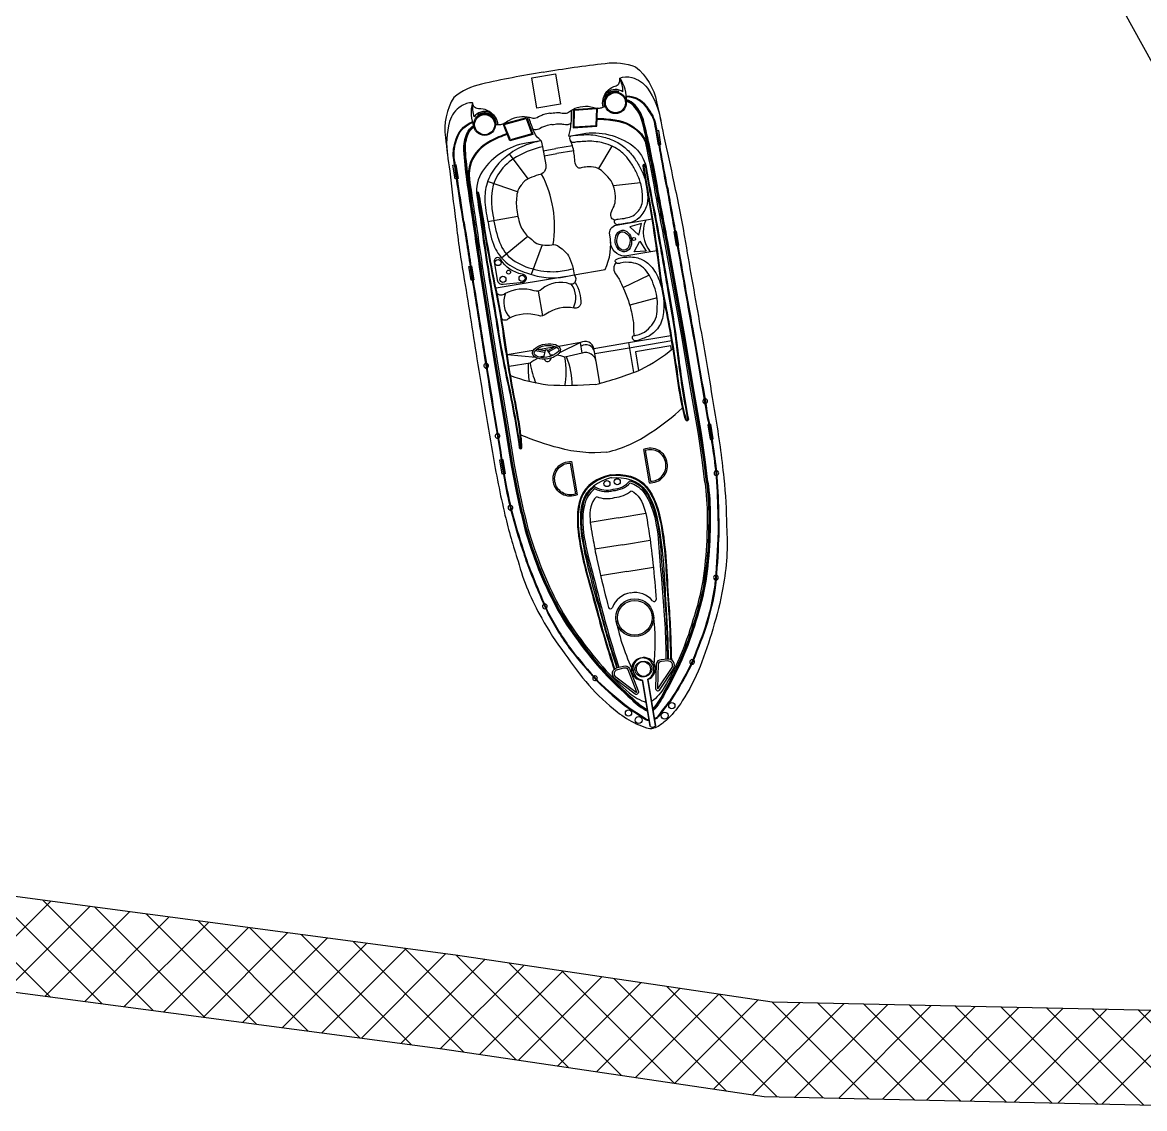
# Model space of a CAD drawing. Header units: metres. Extents: x 257914 to 260301, y 2182725 to 2185163.
# Drawn here: x 258685 to 258797.5, y 2182853 to 2182961.9 of the extents above; entities that cross this region are included whole.
import ezdxf

# ---------------------------------------------------------------- set-up
doc = ezdxf.new("R2010")
doc.units = ezdxf.units.M
doc.layers.add('PORT', color=5, linetype='Continuous')
doc.layers.add('village', color=3, linetype='Continuous')

msp = doc.modelspace()

# ---------------------------------------------------------------- linework, layer by layer
at = {"color": 32, "true_color": 0xcd6928}
for p, q in [((258744.77, 2182954.95), (258744.8, 2182955.02)), ((258730.71, 2182952.58), (258730.67, 2182952.64)), ((258740.16, 2182949.58), (258738.49, 2182949.3)), ((258744.1, 2182949.55), (258742.76, 2182947.29)), ((258735.7, 2182946.27), (258733.85, 2182948.76)), ((258737.22, 2182949.09), (258738.49, 2182949.3)), ((258737.31, 2182948.58), (258738.58, 2182948.79)), ((258740.28, 2182949.08), (258738.58, 2182948.79)), ((258734.64, 2182944.95), (258731.65, 2182946.01)), ((258746.98, 2182945.86), (258744.26, 2182945.56)), ((258734.69, 2182942.48), (258731.68, 2182941.95)), ((258735.67, 2182940.5), (258733.05, 2182938.32)), ((258737.13, 2182939.64), (258736, 2182936.68)), ((258739.56, 2182936.48), (258732.49, 2182935.29)), ((258747.85, 2182936.62), (258745.22, 2182935.35)), ((258736.72, 2182935.01), (258737.14, 2182932.52)), ((258748.64, 2182934.35), (258745.9, 2182933.6)), ((258745.76, 2182929.84), (258750.01, 2182930.55)), ((258738.28, 2182929.39), (258736.73, 2182929.13)), ((258737.68, 2182929.05), (258738.41, 2182929.46)), ((258737.76, 2182928.92), (258738.58, 2182929.39)), ((258740.96, 2182929.84), (258738.78, 2182929.47)), ((258740.96, 2182929.84), (258738.85, 2182928.83)), ((258741.14, 2182928.79), (258740.96, 2182929.84)), ((258745.85, 2182929.33), (258750.1, 2182930.04)), ((258736.23, 2182929.05), (258733.61, 2182928.61)), ((258736.49, 2182928.34), (258733.61, 2182928.61)), ((258737.38, 2182928.86), (258736.42, 2182929.03)), ((258737.4, 2182929.01), (258736.55, 2182929.16)), ((258744.72, 2182912.27), (258747.5, 2182912.74)), ((258744.72, 2182912.27), (258741.94, 2182911.81)), ((258745.17, 2182909.58), (258747.94, 2182910.05)), ((258745.17, 2182909.58), (258742.4, 2182909.12)), ((258745.62, 2182906.89), (258742.97, 2182906.45)), ((258745.62, 2182906.89), (258748.28, 2182907.34))]:
    msp.add_line(p, q, dxfattribs=at)
for points in [[(258737.21, 2182956.95, -0.01736), (258743.43, 2182957.84, -0.12634), (258746.49, 2182957.5, -0.172899), (258748.59, 2182953.98, -0.013884), (258749.28, 2182950.64, -0.008973), (258750.31, 2182945.88, -0.01509), (258751.39, 2182940.41, 0.002245), (258752.87, 2182931.96, -0.003342), (258754.46, 2182922.56, -0.016984), (258755.33, 2182916.24, -0.024546), (258755.6, 2182911.43, -0.067942), (258755.23, 2182905.27, -0.033948), (258754.22, 2182901.12, -0.022001), (258752.96, 2182897.36, -0.042872), (258751.16, 2182893.91, -0.059514), (258749.74, 2182892.16, -0.046364), (258748.88, 2182891.45, -0.104882), (258748.27, 2182891.17, -0.104882)], [(258737.21, 2182956.95, 0.01736), (258731.04, 2182955.76, 0.12634), (258728.26, 2182954.43, 0.172899), (258727.42, 2182950.42, 0.013884), (258727.86, 2182947.03, 0.008973), (258728.44, 2182942.2, 0.01509), (258729.22, 2182936.69, -0.002245), (258730.58, 2182928.21, 0.003342), (258732.14, 2182918.81, 0.016984), (258733.39, 2182912.55, 0.024546), (258734.71, 2182907.92, 0.067942), (258737.07, 2182902.22, 0.033948), (258739.39, 2182898.63, 0.022001), (258741.8, 2182895.48, 0.042872), (258744.64, 2182892.81, 0.059514), (258746.55, 2182891.63, 0.046364), (258747.59, 2182891.23, 0.104882), (258748.27, 2182891.17, 0.104882)], [(258744.89, 2182956.37, -0.164393), (258746.09, 2182956.42, -0.188684), (258747.67, 2182955.35, -0.10758), (258749, 2182952.12)], [(258749.68, 2182945.42, -0.002942), (258748.99, 2182949.18, 0.002013), (258748.54, 2182951.57, 0.130442), (258747.83, 2182953.2, 0.261246), (258745.54, 2182954.57, 0.209197)], [(258749.6, 2182945.41, -0.002941), (258748.92, 2182949.17, 0.002014), (258748.46, 2182951.55, 0.130992), (258747.76, 2182953.16, 0.261832), (258745.54, 2182954.5, 0.261832)], [(258753.59, 2182915.86), (258753.32, 2182918.11), (258752.94, 2182920.7), (258752.21, 2182924.91), (258751.23, 2182930.69), (258749.57, 2182939.95, -0.002601), (258748.61, 2182944.97, 0.00441), (258747.8, 2182949.23, 0.012997), (258747.11, 2182952.13, 0.113276), (258746.32, 2182953.55, 0.142458), (258745.54, 2182954.03, 0.142458)], [(258753.74, 2182915.88), (258753.47, 2182918.13), (258753.09, 2182920.73), (258752.36, 2182924.93), (258751.39, 2182930.72), (258749.72, 2182939.98, -0.002601), (258748.76, 2182945, 0.004411), (258747.95, 2182949.27, 0.013009), (258747.26, 2182952.17, 0.113396), (258746.43, 2182953.65, 0.146005), (258745.55, 2182954.19, 1.595219)], [(258753.67, 2182915.87), (258753.4, 2182918.12), (258753.02, 2182920.71), (258752.28, 2182924.92), (258751.31, 2182930.71), (258749.64, 2182939.96, -0.002601), (258748.69, 2182944.98, 0.004411), (258747.88, 2182949.25, 0.013003), (258747.18, 2182952.15, 0.113337), (258746.38, 2182953.6, 0.144821), (258745.55, 2182954.11, 0.138987)], [(258730.14, 2182953.89, 0.164393), (258728.98, 2182953.54, 0.188684), (258727.84, 2182952.02, 0.10758), (258727.64, 2182948.53)], [(258729.19, 2182941.98, 0.002942), (258728.61, 2182945.75, -0.002013), (258728.26, 2182948.16, -0.130442), (258728.4, 2182949.94, -0.261246), (258730.11, 2182951.98, -0.209197)], [(258729.27, 2182941.99, 0.002941), (258728.69, 2182945.76, -0.002014), (258728.34, 2182948.17, -0.130992), (258728.47, 2182949.92, -0.261832), (258730.14, 2182951.91, -0.261832)], [(258742.62, 2182952.24, -0.043334), (258744.43, 2182952.09, -0.18333), (258747, 2182950.72, -0.123985), (258747.83, 2182948.74, 0.015377), (258748.19, 2182947.26)], [(258742.63, 2182952.32, -0.043195), (258744.44, 2182952.17, -0.183415), (258747.06, 2182950.77, -0.094511), (258747.8, 2182949.26)], [(258735.01, 2182912.73), (258734.53, 2182914.95), (258734.04, 2182917.52), (258733.36, 2182921.74), (258732.39, 2182927.52), (258730.93, 2182936.82, 0.002601), (258730.2, 2182941.88, -0.004411), (258729.57, 2182946.17, -0.013009), (258729.27, 2182949.15, -0.113396), (258729.57, 2182950.82, -0.146005), (258730.22, 2182951.61, -1.595219)], [(258735.08, 2182912.75), (258734.6, 2182914.96), (258734.12, 2182917.54), (258733.43, 2182921.75), (258732.46, 2182927.54), (258731.01, 2182936.83, 0.002601), (258730.27, 2182941.89, -0.004411), (258729.64, 2182946.18, -0.013003), (258729.35, 2182949.16, -0.113337), (258729.64, 2182950.79, -0.144821), (258730.25, 2182951.54, -0.138987)], [(258735.16, 2182912.76), (258734.68, 2182914.98), (258734.19, 2182917.55), (258733.51, 2182921.76), (258732.54, 2182927.55), (258731.08, 2182936.84, 0.002601), (258730.35, 2182941.9, -0.00441), (258729.72, 2182946.19, -0.012997), (258729.42, 2182949.16, -0.113276), (258729.71, 2182950.76, -0.142458), (258730.28, 2182951.47, -0.142458)], [(258733.6, 2182950.8, 0.043195), (258731.94, 2182950.06, 0.183415), (258729.91, 2182947.89, 0.094511), (258729.72, 2182946.22)], [(258733.63, 2182950.73, 0.043334), (258731.97, 2182950, 0.18333), (258729.99, 2182947.86, 0.123985), (258729.86, 2182945.72, -0.015377), (258730, 2182944.2)], [(258739.78, 2182950.56), (258741.15, 2182950.79, -0.202722), (258746.2, 2182949.57, -0.178768), (258747.54, 2182947.43, 0.010028), (258748.43, 2182942.74, -0.005356), (258749.8, 2182934.98, -0.016605), (258750.76, 2182928.68, 0.018921), (258751.78, 2182922.15, -0.925873), (258751.53, 2182922.07, -0.041202), (258751.22, 2182923.21, -0.024461), (258750.59, 2182926.95, 0.012888), (258749.34, 2182934.14, -0.019359), (258748.71, 2182938.37, 0.002375), (258747.99, 2182943.26, -0.006386), (258747.44, 2182946.36, -0.013656), (258747.25, 2182947.61, -0.862706), (258747.48, 2182947.67, 0.648089)], [(258737, 2182950.09), (258735.5, 2182949.84, 0.202722), (258731.13, 2182947.04, 0.178768), (258730.56, 2182944.58, -0.010028), (258731.25, 2182939.85, 0.005356), (258732.49, 2182932.07, 0.016605), (258733.64, 2182925.81, -0.018921), (258734.82, 2182919.3, 0.925873), (258735.08, 2182919.3, 0.041202), (258734.99, 2182920.48, 0.024461), (258734.37, 2182924.22, -0.012888), (258733.2, 2182931.43, 0.019359), (258732.41, 2182935.63, -0.002375), (258731.5, 2182940.49, 0.006386), (258731, 2182943.6, 0.013656), (258730.77, 2182944.84, 0.862706), (258730.53, 2182944.82, -0.648089)], [(258737, 2182950.09), (258737.15, 2182949.49), (258737.47, 2182947.67, -0.448043), (258736.76, 2182946.66, 0.025561), (258735.85, 2182946.34, 0.15676), (258735.02, 2182945.63, 0.144288), (258734.63, 2182944.91, 0.079427), (258734.55, 2182943.36, 0.054179), (258734.92, 2182941.66, 0.127294), (258735.69, 2182940.48, -0.025195), (258736.43, 2182939.87, 0.112656), (258737.14, 2182939.64, 0.061652), (258738.07, 2182939.65, -0.222278), (258738.82, 2182939.46, -0.049109), (258739.38, 2182938.99, -0.09997), (258739.86, 2182938.36, -0.045992), (258740.21, 2182937.24), (258740.34, 2182936.65)], [(258753.44, 2182915.84), (258753.17, 2182918.09), (258752.79, 2182920.68), (258752.06, 2182924.88), (258751.08, 2182930.67), (258749.42, 2182939.92, -0.002601), (258748.46, 2182944.94, 0.00441), (258747.65, 2182949.2, 0.002867), (258747.51, 2182949.84, 0.002867)], [(258747.41, 2182947.65, -0.016488), (258747.46, 2182947.42, 0.010023), (258748.35, 2182942.73, -0.005356), (258749.72, 2182934.97, -0.016607), (258750.68, 2182928.67, 0.018921), (258751.7, 2182922.14, 0.01143), (258751.7, 2182922.13, -0.913283), (258751.6, 2182922.1, -0.041174), (258751.3, 2182923.23, -0.024478), (258750.67, 2182926.96, 0.012889), (258749.41, 2182934.16, -0.019362), (258748.79, 2182938.38, 0.002377), (258748.06, 2182943.27, -0.006391), (258747.52, 2182946.37, -0.013664), (258747.32, 2182947.62, 0.000701), (258747.32, 2182947.62, -0.819976), (258747.41, 2182947.65, -0.819976)], [(258735.31, 2182912.8), (258734.83, 2182915.01), (258734.34, 2182917.58), (258733.66, 2182921.79), (258732.69, 2182927.57), (258731.24, 2182936.87, 0.002601), (258730.5, 2182941.92, -0.00441), (258729.87, 2182946.21, -0.002867), (258729.79, 2182946.87, -0.002867)], [(258749.6, 2182945.41, 0.006424), (258750.54, 2182940.24, 0.002217), (258752.02, 2182931.81, -0.003368), (258753.67, 2182922.34, -0.024633), (258754.56, 2182916.37, -0.015038), (258754.73, 2182912.38, -0.025461), (258754.73, 2182910.15, -0.013839), (258754.42, 2182905.52, -0.040238), (258753.45, 2182901.3, -0.016715), (258751.99, 2182897.51, -0.029693), (258749.91, 2182893.94, 0.015234), (258748.72, 2182892.39, -0.134036), (258748.48, 2182892.18, -0.024879), (258748.38, 2182892.13, -0.024879)], [(258749.68, 2182945.42, 0.006425), (258750.62, 2182940.26, 0.002217), (258752.1, 2182931.82, -0.003368), (258753.74, 2182922.36, -0.024633), (258754.64, 2182916.38, -0.015037), (258754.81, 2182912.38, -0.025439), (258754.8, 2182910.15, -0.013843), (258754.5, 2182905.51, -0.040266), (258753.52, 2182901.27, -0.016729), (258752.06, 2182897.48, -0.029739), (258749.97, 2182893.89, 0.01525), (258748.78, 2182892.35, -0.132389), (258748.52, 2182892.11, -0.028442), (258748.39, 2182892.05, -0.028442)], [(258730.61, 2182944.82, 0.016488), (258730.63, 2182944.59, -0.010023), (258731.32, 2182939.86, 0.005356), (258732.57, 2182932.09, 0.016607), (258733.72, 2182925.82, -0.018921), (258734.89, 2182919.31, -0.01143), (258734.89, 2182919.31, 0.913283), (258735, 2182919.31, 0.041174), (258734.92, 2182920.47, 0.024478), (258734.3, 2182924.21, -0.012889), (258733.13, 2182931.42, 0.019362), (258732.34, 2182935.61, -0.002377), (258731.42, 2182940.48, 0.006391), (258730.92, 2182943.58, 0.013664), (258730.7, 2182944.82, -0.000701), (258730.7, 2182944.82, 0.819976), (258730.61, 2182944.82, 0.819976)], [(258729.19, 2182941.98, -0.006425), (258729.99, 2182936.79, -0.002217), (258731.35, 2182928.33, 0.003368), (258732.89, 2182918.85, 0.024633), (258734, 2182912.91, 0.015037), (258735.15, 2182909.07, 0.025439), (258735.88, 2182906.97, 0.013843), (258737.69, 2182902.69, 0.040266), (258740, 2182899, 0.016729), (258742.62, 2182895.89, 0.029739), (258745.76, 2182893.19, -0.01525), (258747.39, 2182892.12, 0.132389), (258747.72, 2182891.98, 0.028442), (258747.86, 2182891.96, 0.028442)], [(258729.27, 2182941.99, -0.006424), (258730.07, 2182936.8, -0.002217), (258731.43, 2182928.34, 0.003368), (258732.97, 2182918.86, 0.024633), (258734.07, 2182912.93, 0.015038), (258735.22, 2182909.1, 0.025461), (258735.96, 2182906.99, 0.013839), (258737.75, 2182902.72, 0.040238), (258740.06, 2182899.05, 0.016715), (258742.67, 2182895.94, 0.029693), (258745.8, 2182893.25, -0.015234), (258747.44, 2182892.18, 0.134036), (258747.73, 2182892.05, 0.024879), (258747.85, 2182892.04, 0.024879)], [(258740.34, 2182936.65), (258743.42, 2182937.16, 0.158322), (258743.9, 2182940.65, -0.417676), (258744.52, 2182941.63), (258748.14, 2182942.24)], [(258748.61, 2182939.06), (258745.39, 2182938.52, -0.406088), (258743.98, 2182939.94)], [(258740.34, 2182936.65, -0.291269), (258740.4, 2182935.86, -0.299867), (258739.92, 2182935.72, 0.273478), (258737.08, 2182935.19, -0.28657), (258736.32, 2182935.04, 0.198759), (258733.35, 2182934.75, -0.45148), (258732.6, 2182934.76, -1.463971)], [(258740.41, 2182935.88, -0.164009), (258740.98, 2182933.72, -0.407559), (258740.32, 2182933.31, 0.20466), (258737.49, 2182932.7, -0.28657), (258736.74, 2182932.55, 0.198759), (258733.77, 2182932.26, -0.45148), (258733.02, 2182932.27, -1.463971)], [(258742.36, 2182928.91), (258742.3, 2182929.25, 0.516839), (258740.96, 2182929.84, 0.282905)], [(258742.52, 2182927.96), (258742.36, 2182928.91, 0.545737), (258741.02, 2182929.49, 0.282905)], [(258742.47, 2182925.65, 0.033687), (258747.02, 2182927.14, 0.051879), (258750.23, 2182929.24, 1.92312)], [(258742.89, 2182925.77), (258742.52, 2182927.96, 0.462925), (258741.14, 2182928.79), (258739.39, 2182928.38)], [(258742.47, 2182925.65, -0.033687), (258737.68, 2182925.57, -0.051879), (258733.96, 2182926.5, -1.92312)], [(258743.61, 2182918.87, 0.096403), (258748.01, 2182920.82, 0.040538), (258751.2, 2182923.3, 1.92312)], [(258743.61, 2182918.87, -0.096403), (258738.81, 2182919.28, -0.040538), (258734.98, 2182920.58, -1.92312)], [(258747.28, 2182919.12), (258747.84, 2182915.79, 0.483063), (258749.66, 2182917.77, 0.50024), (258747.28, 2182919.12, 0.418424)], [(258740.06, 2182917.91), (258740.62, 2182914.58, -0.483063), (258738.25, 2182915.85, -0.50024), (258740.06, 2182917.91, -0.418424)], [(258753.44, 2182915.84, -0.031581), (258753.66, 2182912.35, -0.00492), (258753.62, 2182910.01, -0.028426), (258753.21, 2182905.97, -0.042959), (258752.23, 2182902.01, -0.035411), (258750.84, 2182898.17, -0.028829), (258749.39, 2182895.32, -0.092336), (258748.09, 2182893.85, -0.080328)], [(258753.59, 2182915.86, -0.031588), (258753.82, 2182912.35, -0.004924), (258753.77, 2182910, -0.028433), (258753.36, 2182905.95, -0.042917), (258752.38, 2182901.96, -0.035379), (258750.98, 2182898.11, -0.02413), (258749.25, 2182894.71, -0.075408), (258748.21, 2182893.14, -0.075408)], [(258753.67, 2182915.87, -0.031592), (258753.89, 2182912.35, -0.004926), (258753.85, 2182910, -0.028436), (258753.43, 2182905.93, -0.042895), (258752.45, 2182901.94, -0.035363), (258751.05, 2182898.08, -0.024111), (258749.32, 2182894.67, -0.077658), (258748.22, 2182893.04, -0.077658)], [(258753.74, 2182915.88, -0.031596), (258753.97, 2182912.35, -0.004928), (258753.92, 2182910, -0.02844), (258753.51, 2182905.92, -0.042875), (258752.52, 2182901.92, -0.035347), (258751.12, 2182898.05, -0.024093), (258749.39, 2182894.64, -0.079837), (258748.24, 2182892.94)], [(258735.01, 2182912.73, 0.031596), (258735.95, 2182909.32, 0.004928), (258736.76, 2182907.11, 0.02844), (258738.49, 2182903.4, 0.042875), (258740.73, 2182899.94, 0.035347), (258743.32, 2182896.74, 0.024093), (258746.07, 2182894.08, 0.079837), (258747.71, 2182892.86)], [(258735.08, 2182912.75, 0.031592), (258736.02, 2182909.35, 0.004926), (258736.83, 2182907.14, 0.028436), (258738.56, 2182903.43, 0.042895), (258740.79, 2182899.98, 0.035363), (258743.38, 2182896.79, 0.024111), (258746.12, 2182894.13, 0.077658), (258747.69, 2182892.95, 0.077658)], [(258735.16, 2182912.76, 0.031588), (258736.09, 2182909.37, 0.004924), (258736.9, 2182907.17, 0.028433), (258738.62, 2182903.47, 0.042917), (258740.85, 2182900.03, 0.035379), (258743.43, 2182896.84, 0.02413), (258746.17, 2182894.19, 0.075408), (258747.68, 2182893.05, 0.075408)], [(258735.31, 2182912.79, 0.031581), (258736.24, 2182909.42, 0.00492), (258737.05, 2182907.23, 0.028426), (258738.76, 2182903.54, 0.042959), (258740.98, 2182900.12, 0.035411), (258743.54, 2182896.95, 0.028829), (258745.84, 2182894.72, 0.092336), (258747.56, 2182893.76, 0.080328)], [(258749.68, 2182898.11), (258749.06, 2182898.05, 0.382221), (258748.56, 2182897.61), (258748.49, 2182895.22, 0.786544), (258748.87, 2182895.01), (258750.3, 2182897.16, 0.616464), (258749.68, 2182898.11, 3.844907)], [(258744.66, 2182897.27), (258745.26, 2182897.41, -0.382221), (258745.88, 2182897.16), (258746.73, 2182894.92, -0.786544), (258746.44, 2182894.6), (258744.38, 2182896.16, -0.616464), (258744.66, 2182897.27, -3.844907)]]:
    msp.add_lwpolyline(points, format="xyb", dxfattribs=at)
for points in [[(258738.46, 2182956.8), (258738.97, 2182953.74), (258736.59, 2182953.34), (258736.07, 2182956.4)], [(258740.24, 2182953.19), (258740.21, 2182951.39), (258742.59, 2182951.54), (258742.68, 2182953.36)], [(258740.31, 2182953.12), (258740.28, 2182951.47), (258742.52, 2182951.61), (258742.6, 2182953.27)], [(258735.57, 2182952.41), (258736.19, 2182950.72), (258733.89, 2182950.07), (258733.21, 2182951.77)], [(258735.52, 2182952.31), (258736.09, 2182950.77), (258733.94, 2182950.17), (258733.31, 2182951.71)], [(258746.8, 2182940.62), (258747.08, 2182941.8), (258745.92, 2182941.45)], [(258746.9, 2182940.03), (258747.55, 2182939), (258746.34, 2182938.95)]]:
    msp.add_lwpolyline(points, close=True, dxfattribs=at)
for points in [[(258748.56, 2182951.07), (258748.5, 2182951.06), (258748.74, 2182949.67), (258748.82, 2182949.68)], [(258748.9, 2182949.69), (258749.03, 2182949.72), (258748.8, 2182951.11), (258748.63, 2182951.08)], [(258728.53, 2182946.27), (258728.4, 2182946.25), (258728.16, 2182947.64), (258728.33, 2182947.67)], [(258728.4, 2182947.68), (258728.46, 2182947.69), (258728.69, 2182946.3), (258728.61, 2182946.28)], [(258750.41, 2182940.96), (258750.33, 2182940.94), (258750.56, 2182939.57), (258750.66, 2182939.58)], [(258750.73, 2182939.59), (258750.83, 2182939.61), (258750.6, 2182940.99), (258750.48, 2182940.97)], [(258730.1, 2182936.13), (258730, 2182936.11), (258729.77, 2182937.49), (258729.89, 2182937.51)], [(258729.96, 2182937.52), (258730.04, 2182937.53), (258730.27, 2182936.15), (258730.18, 2182936.14)], [(258742.3, 2182929.25), (258745.76, 2182929.84), (258746.27, 2182926.85)], [(258742.39, 2182928.75), (258745.85, 2182929.33)], [(258750.08, 2182929.11), (258750.01, 2182929.51), (258746.47, 2182928.91), (258746.79, 2182927.05)], [(258735.92, 2182927.77), (258733.8, 2182927.45)], [(258753.81, 2182921.61), (258753.71, 2182921.59), (258753.95, 2182920.15), (258754.06, 2182920.17)], [(258754.14, 2182920.18), (258754.27, 2182920.21), (258754.03, 2182921.65), (258753.89, 2182921.62)], [(258733.23, 2182916.67), (258733.1, 2182916.65), (258732.86, 2182918.09), (258733, 2182918.11)], [(258733.07, 2182918.13), (258733.17, 2182918.14), (258733.41, 2182916.7), (258733.3, 2182916.68)], [(258747.96, 2182891.35), (258747.18, 2182896.01)], [(258747.19, 2182895.97), (258747.96, 2182891.35)], [(258748.49, 2182891.43), (258747.71, 2182896.1)], [(258747.72, 2182896.06), (258748.49, 2182891.43)]]:
    msp.add_lwpolyline(points, dxfattribs=at)
for points in [[(258735.25, 2182935.92, 0.917705), (258735.11, 2182936.7, -0.209704), (258732.96, 2182938.18, 0.850912), (258732.31, 2182937.97), (258732.62, 2182936.15, 0.435659), (258733.21, 2182935.7)], [(258747.45, 2182919.02), (258747.97, 2182915.94, 0.460147), (258749.51, 2182917.75, 0.47706)], [(258739.93, 2182917.76), (258740.45, 2182914.67, -0.460147), (258738.4, 2182915.88, -0.47706)], [(258749.7, 2182897.92), (258749.07, 2182897.86, 0.383069), (258748.75, 2182897.59), (258748.69, 2182895.18, 0.853636), (258748.72, 2182895.14), (258750.14, 2182897.26, 0.613527)], [(258744.7, 2182897.08), (258745.32, 2182897.23, -0.383069), (258745.71, 2182897.08), (258746.56, 2182894.82, -0.853636), (258746.54, 2182894.77), (258744.51, 2182896.31, -0.613527)]]:
    msp.add_lwpolyline(points, format="xyb", close=True, dxfattribs=at)
for centre, radius in [((258744.46, 2182953.9), 1.09), ((258744.46, 2182953.9), 1.01), ((258731.35, 2182951.7), 1.09), ((258731.35, 2182951.7), 1.01), ((258746.31, 2182940.23), 0.163), ((258732.69, 2182937.87), 0.304), ((258733.75, 2182936.91), 0.197), ((258733.18, 2182936.19), 0.304), ((258735.1, 2182936.29), 0.304), ((258743.61, 2182915.71), 0.305), ((258744.64, 2182915.89), 0.305), ((258746.4, 2182902.26), 1.9), ((258746.4, 2182902.26), 1.9), ((258746.4, 2182902.26), 1.74), ((258746.4, 2182902.26), 1.74), ((258747.19, 2182897.1), 0.771), ((258747.34, 2182897.13), 0.771), ((258750.12, 2182893.44), 0.313), ((258745.77, 2182892.71), 0.313), ((258746.79, 2182892), 0.349), ((258749.39, 2182892.44), 0.349)]:
    msp.add_circle(centre, radius, dxfattribs=at)
for centre, radius, start, end in [((258742.04, 2182954.31), 3.52, 355.5384, 35.874), ((258741.7, 2182954.89), 3.52, 1.6681, 24.9006), ((258744.46, 2182953.9), 1.32, 55.3153, 200.2169), ((258744.46, 2182953.9), 1.17, 73.267, 200.2169), ((258733.51, 2182952.87), 3.52, 163.2114, 203.547), ((258733.64, 2182953.53), 3.52, 174.1848, 197.4173), ((258731.35, 2182951.7), 1.32, 358.8685, 143.7701), ((258731.35, 2182951.7), 1.17, 358.8685, 125.8184), ((258727.19, 2182941.52), 11.17, 350.4422, 27.9148), ((258750.37, 2182940.91), 3.12, 157.0113, 218.8988), ((258738.25, 2182934.35), 2.24, 332.7427, 36.9469), ((258735.5, 2182933.89), 2.24, 156.1672, 224.3147), ((258738.18, 2182925.05), 3.55, 114.9769, 129.7327), ((258738.18, 2182925.05), 3.55, 104.4452, 110.7845), ((258738.54, 2182928.47), 1.24, 157.9473, 185.5874), ((258738.54, 2182928.47), 1.24, 193.158, 193.4273), ((258737.66, 2182928.3), 0.347, 200.345, 358.6906), ((258737.55, 2182928.96), 0.166, 9.5427, 189.5427), ((258736.78, 2182928.17), 1.24, 15.1452, 41.1381), ((258738.18, 2182925.05), 3.55, 89.4918, 93.7317), ((258736.78, 2182928.17), 1.24, 5.6582, 5.9275), ((258738.18, 2182925.05), 3.55, 70.1677, 83.5187), ((258731.51, 2182927.52), 0.237, 105.6381, 272.1405), ((258731.51, 2182927.52), 0.237, 290.7647, 87.0138), ((258753.45, 2182923.97), 0.237, 113.3321, 265.9126), ((258753.45, 2182923.97), 0.237, 284.5728, 94.6719), ((258732.64, 2182920.48), 0.237, 104.4135, 274.5126), ((258732.64, 2182920.48), 0.237, 293.1728, 85.7533), ((258754.58, 2182916.76), 0.237, 109.9278, 262.2034), ((258754.58, 2182916.76), 0.237, 280.8623, 91.2689), ((258744.2, 2182917.31), 2.15, 270.8312, 322.0383), ((258744.2, 2182917.31), 2.3, 270.8312, 318.5809), ((258743.56, 2182917.2), 2.15, 237.0471, 288.2543), ((258743.56, 2182917.2), 2.3, 240.5045, 288.2543), ((258744.18, 2182917.19), 2.89, 273.8162, 310.4186), ((258733.93, 2182913.29), 0.237, 107.8166, 278.2232), ((258733.93, 2182913.29), 0.237, 296.882, 89.1577), ((258743.62, 2182917.09), 2.89, 248.6669, 285.2692), ((258754.54, 2182906.28), 0.237, 97.8893, 252.5235), ((258754.54, 2182906.28), 0.237, 271.1586, 79.2542), ((258746.29, 2182902.48), 2.28, 97.8024, 159.6035), ((258746.43, 2182902.5), 2.28, 39.4819, 101.2831), ((258737.39, 2182903.4), 0.237, 119.8312, 287.9269), ((258737.39, 2182903.4), 0.237, 306.5619, 101.1961), ((258748.35, 2182904.08), 0.202, 218.7373, 5.2051), ((258743.97, 2182903.34), 0.202, 193.8804, 340.3481), ((258728.32, 2182899.79), 20.14, 352.8701, 7.9409), ((258764.3, 2182905.84), 20.14, 191.1445, 206.2153), ((258747.19, 2182897.1), 1.13, 297.2092, 269.6587), ((258747.34, 2182897.13), 1.13, 289.4267, 261.8762), ((258752.15, 2182897.82), 0.237, 73.553, 241.1354), ((258752.15, 2182897.82), 0.237, 259.7731, 54.9152), ((258742.42, 2182896.19), 0.237, 144.1702, 299.3123), ((258742.42, 2182896.19), 0.237, 317.9501, 125.5325), ((258748.17, 2182891.75), 0.456, 243.4501, 315.6354), ((258748.17, 2182891.75), 0.456, 243.4501, 315.6354)]:
    msp.add_arc(centre, radius, start, end, dxfattribs=at)
for centre, major_axis, ratio in [((258745.26, 2182940.03), (0.13, -1.08), 0.758117), ((258737.55, 2182928.96), (-1.39, -0.23), 0.533092)]:
    msp.add_ellipse(centre, major_axis=major_axis, ratio=ratio, dxfattribs=at)
for start_param, end_param in [(0.830012, 1.576846), (4.712389, 5.232342)]:
    msp.add_ellipse((258737.65, 2182928.07), major_axis=(0.69, -4.09), ratio=0.425319, start_param=start_param, end_param=end_param, dxfattribs=at)
for points in [[(258743.34, 2182954.6), (258743.61, 2182955.02), (258744.31, 2182955.52), (258744.73, 2182955.73), (258744.89, 2182956.07), (258744.89, 2182956.37)], [(258732.18, 2182952.73), (258731.79, 2182953.03), (258730.97, 2182953.28), (258730.5, 2182953.34), (258730.23, 2182953.6), (258730.14, 2182953.89)], [(258737.9, 2182952.84), (258737.27, 2182952.7), (258736.87, 2182952.54), (258736.34, 2182952.31), (258735.86, 2182952.41), (258734.83, 2182952.45), (258733.8, 2182952.12), (258733.29, 2182951.8), (258732.95, 2182951.69), (258732.44, 2182951.68)], [(258737.9, 2182952.84), (258738.54, 2182952.91), (258738.97, 2182952.89), (258739.54, 2182952.85), (258739.97, 2182953.1), (258740.92, 2182953.48), (258742.01, 2182953.5), (258742.59, 2182953.36), (258742.95, 2182953.37), (258743.44, 2182953.53)], [(258739.78, 2182950.56), (258739.91, 2182951.1), (258740.02, 2182951.83), (258740.05, 2182953.15)], [(258737, 2182950.09), (258736.56, 2182950.54), (258736.22, 2182951.19), (258735.77, 2182952.43)], [(258744.39, 2182942.11), (258744.07, 2182942.34), (258744.04, 2182942.88), (258744.32, 2182943.52), (258744.46, 2182944.25), (258744.34, 2182945.33), (258744.03, 2182946.05), (258743.34, 2182946.82), (258742.73, 2182947.31), (258741.79, 2182947.47), (258741.15, 2182947.39), (258740.71, 2182947.37), (258740.5, 2182947.66), (258740.36, 2182948.39), (258740.08, 2182949.78), (258739.92, 2182950.47), (258740.68, 2182950.66), (258742.18, 2182950.68), (258743.31, 2182950.45), (258744.55, 2182949.98), (258745.65, 2182949.17), (258746.44, 2182948.23), (258747.01, 2182947.24), (258747.44, 2182946.17), (258747.65, 2182944.99), (258747.64, 2182943.77), (258747.4, 2182943.13), (258747.01, 2182942.55), (258746.19, 2182941.95), (258745.6, 2182941.81), (258744.87, 2182941.69), (258744.44, 2182941.74), (258744.39, 2182942.11), (258744.73, 2182942.23), (258745.54, 2182942.34), (258746.21, 2182942.56), (258746.76, 2182943.05), (258747.09, 2182943.62), (258747.18, 2182944.39), (258747, 2182945.79), (258746.56, 2182946.9), (258746.02, 2182947.86), (258745.44, 2182948.61), (258744.93, 2182949.06), (258744.2, 2182949.5), (258743.25, 2182949.85), (258742.52, 2182949.99), (258741.66, 2182950.03), (258740.96, 2182949.99), (258740.46, 2182949.94), (258740.09, 2182949.93), (258739.95, 2182950.12)], [(258737, 2182950.09), (258735.32, 2182949.59), (258733.56, 2182948.55), (258732.37, 2182947.35), (258731.53, 2182945.59), (258731.38, 2182943.94), (258731.72, 2182941.72), (258732.34, 2182939.43), (258733.47, 2182937.91), (258735.32, 2182936.91), (258737.05, 2182936.43), (258738.97, 2182936.38), (258740.34, 2182936.65)], [(258746.83, 2182930.66), (258746.54, 2182930.59), (258746.18, 2182930.45), (258746.26, 2182930.11), (258746.88, 2182930.13), (258748, 2182930.61), (258748.98, 2182931.71), (258749.3, 2182933.28), (258749.23, 2182934.75), (258748.7, 2182936.44), (258747.7, 2182937.82), (258746.72, 2182938.33), (258745.28, 2182938.4), (258744.67, 2182938.26), (258744.44, 2182938.06), (258744.62, 2182937.79), (258744.95, 2182937.81), (258746.08, 2182937.86), (258746.9, 2182937.6), (258747.58, 2182937), (258748.05, 2182936.25), (258748.43, 2182935.22), (258748.65, 2182934.2), (258748.65, 2182933.23), (258748.49, 2182932.23), (258747.94, 2182931.41), (258747.15, 2182930.78), (258746.83, 2182930.66)], [(258744.51, 2182937.88), (258744.33, 2182937.53), (258744.3, 2182937.11), (258744.67, 2182936.45), (258744.97, 2182935.92), (258745.36, 2182935.04), (258745.87, 2182933.68), (258746.06, 2182932.94), (258746.22, 2182932.16), (258746.28, 2182931.55), (258746.28, 2182930.99), (258746.34, 2182930.55)]]:
    msp.add_spline(points, degree=3, dxfattribs=at)
for points, knots in [([(258738.09, 2182951.7), (258737.88, 2182951.66), (258737.52, 2182951.6), (258737.01, 2182951.4), (258736.61, 2182951.12), (258736.32, 2182951.2), (258736.21, 2182951.23)], [0, 0, 0, 0, 0.00840925, 0.01405459, 0.02148076, 0.02583256, 0.02583256, 0.02583256, 0.02583256]), ([(258738.09, 2182951.7), (258738.3, 2182951.74), (258738.66, 2182951.79), (258739.2, 2182951.77), (258739.67, 2182951.64), (258739.93, 2182951.8), (258740.02, 2182951.87)], [0, 0, 0, 0, 0.00840925, 0.01405459, 0.02148076, 0.02583256, 0.02583256, 0.02583256, 0.02583256]), ([(258737.15, 2182949.49), (258735.44, 2182949.07), (258733.97, 2182948.35), (258732.01, 2182945.95), (258731.85, 2182944.34), (258732.48, 2182940.99), (258732.79, 2182939.23), (258735.13, 2182937.39), (258736.92, 2182936.88), (258739.07, 2182936.99), (258739.61, 2182937.11), (258740.21, 2182937.24)], [0, 0, 0, 0, 0.0684102, 0.0684102, 0.1368204, 0.1368204, 0.2052306, 0.2052306, 0.2736407, 0.2736407, 0.2974604, 0.2974604, 0.2974604, 0.2974604]), ([(258745.37, 2182939.11), (258745.73, 2182939.15), (258746.03, 2182939.74), (258745.75, 2182940.82), (258745.27, 2182941.09), (258744.61, 2182940.67), (258744.48, 2182939.94), (258744.9, 2182939.22), (258745.15, 2182939.08), (258745.37, 2182939.11)], [0, 0, 0, 0, 1.743273, 1.743273, 3.486547, 3.486547, 5.22982, 5.22982, 6.283185, 6.283185, 6.283185, 6.283185]), ([(258736.31, 2182928.75), (258736.34, 2182928.59), (258736.57, 2182928.41), (258737.73, 2182928.25), (258738.76, 2182928.77), (258738.83, 2182929.42), (258737.96, 2182929.72), (258736.6, 2182929.31), (258736.28, 2182928.95), (258736.31, 2182928.75)], [0, 0, 0, 0, 1.031451, 1.031451, 2.992455, 2.992455, 4.95346, 4.95346, 6.283185, 6.283185, 6.283185, 6.283185]), ([(258743.99, 2182916.6), (258742.71, 2182916.28), (258741.43, 2182915.58), (258740.53, 2182913.04), (258740.6, 2182911.64), (258741.15, 2182907.74), (258741.97, 2182905.32), (258743.12, 2182900.88), (258743.7, 2182899.01), (258744.32, 2182897.06)], [0, 0, 0, 0, 0.0462196, 0.0462196, 0.0924392, 0.0924392, 0.1947325, 0.1947325, 0.2709084, 0.2709084, 0.2709084, 0.2709084]), ([(258744.01, 2182916.53), (258742.7, 2182916.19), (258741.42, 2182915.45), (258740.58, 2182912.82), (258740.7, 2182911.39), (258741.3, 2182907.48), (258742.1, 2182905.05), (258743.25, 2182900.73), (258743.8, 2182898.96), (258744.38, 2182897.13)], [0, 0, 0, 0, 0.0480884, 0.0480884, 0.0961768, 0.0961768, 0.1985377, 0.1985377, 0.2704106, 0.2704106, 0.2704106, 0.2704106]), ([(258744.07, 2182916.31), (258742.73, 2182915.96), (258741.52, 2182915.19), (258740.79, 2182912.5), (258740.97, 2182911.05), (258741.64, 2182907.09), (258742.45, 2182904.59), (258743.59, 2182900.41), (258744.08, 2182898.82), (258744.58, 2182897.24)], [0, 0, 0, 0, 0.0508337, 0.0508337, 0.1016674, 0.1016674, 0.2060328, 0.2060328, 0.2709084, 0.2709084, 0.2709084, 0.2709084]), ([(258743.99, 2182916.6), (258745.3, 2182916.71), (258746.74, 2182916.47), (258748.43, 2182914.36), (258748.81, 2182913.02), (258749.58, 2182909.15), (258749.59, 2182906.6), (258749.95, 2182902.03), (258750.02, 2182900.07), (258750.07, 2182898.03)], [0, 0, 0, 0, 0.0462196, 0.0462196, 0.0924392, 0.0924392, 0.1947325, 0.1947325, 0.2709084, 0.2709084, 0.2709084, 0.2709084]), ([(258744, 2182916.53), (258745.35, 2182916.64), (258746.8, 2182916.35), (258748.45, 2182914.14), (258748.8, 2182912.75), (258749.52, 2182908.86), (258749.55, 2182906.31), (258749.88, 2182901.84), (258749.94, 2182900), (258749.99, 2182898.07)], [0, 0, 0, 0, 0.0480884, 0.0480884, 0.0961768, 0.0961768, 0.1985377, 0.1985377, 0.2704106, 0.2704106, 0.2704106, 0.2704106]), ([(258744.02, 2182916.3), (258745.4, 2182916.41), (258746.79, 2182916.07), (258748.35, 2182913.77), (258748.66, 2182912.35), (258749.32, 2182908.38), (258749.38, 2182905.76), (258749.66, 2182901.44), (258749.72, 2182899.77), (258749.76, 2182898.11)], [0, 0, 0, 0, 0.0508337, 0.0508337, 0.1016674, 0.1016674, 0.2060328, 0.2060328, 0.2709084, 0.2709084, 0.2709084, 0.2709084]), ([(258745.89, 2182915.99), (258746.18, 2182915.91), (258747.32, 2182915.44), (258748.81, 2182912.49), (258749.03, 2182907.94), (258749.56, 2182902.89), (258749.65, 2182899.5), (258749.68, 2182898.11)], [0.0234044, 0.0234044, 0.0234044, 0.0234044, 0.0350942, 0.0739111, 0.138251, 0.2165713, 0.2709084, 0.2709084, 0.2709084, 0.2709084]), ([(258745.93, 2182915.79), (258746.44, 2182915.62), (258746.89, 2182915.36), (258747.96, 2182914.03), (258748.34, 2182912.71), (258748.78, 2182910.34), (258748.83, 2182909.15), (258749.11, 2182905.54), (258749.36, 2182903.11), (258749.49, 2182899.83), (258749.51, 2182898.97), (258749.53, 2182898.11)], [0.0248254, 0.0248254, 0.0248254, 0.0248254, 0.0474598, 0.0474598, 0.0949196, 0.0949196, 0.1423794, 0.1423794, 0.237299, 0.237299, 0.2709084, 0.2709084, 0.2709084, 0.2709084]), ([(258742.39, 2182915.4), (258742.15, 2182915.23), (258741.22, 2182914.41), (258740.79, 2182911.14), (258742.06, 2182906.76), (258743.21, 2182901.82), (258744.23, 2182898.59), (258744.65, 2182897.27)], [0.0234044, 0.0234044, 0.0234044, 0.0234044, 0.0350942, 0.0739111, 0.138251, 0.2165713, 0.2709084, 0.2709084, 0.2709084, 0.2709084]), ([(258742.43, 2182915.2), (258742, 2182914.88), (258741.66, 2182914.48), (258741.08, 2182912.87), (258741.15, 2182911.5), (258741.52, 2182909.12), (258741.85, 2182907.98), (258742.77, 2182904.47), (258743.33, 2182902.09), (258744.28, 2182898.95), (258744.54, 2182898.13), (258744.8, 2182897.31)], [0.0248254, 0.0248254, 0.0248254, 0.0248254, 0.0474598, 0.0474598, 0.0949196, 0.0949196, 0.1423794, 0.1423794, 0.237299, 0.237299, 0.2709084, 0.2709084, 0.2709084, 0.2709084]), ([(258746.06, 2182914.98), (258747.52, 2182914.34), (258747.63, 2182911.86), (258748.07, 2182909.44), (258748.38, 2182906.22), (258748.55, 2182904.09)], [0.0313661, 0.0313661, 0.0313661, 0.0313661, 0.1084744, 0.1084744, 0.1920729, 0.1920729, 0.1920729, 0.1920729]), ([(258742.56, 2182914.39), (258741.39, 2182913.31), (258742.1, 2182910.93), (258742.48, 2182908.5), (258743.23, 2182905.36), (258743.77, 2182903.29)], [0.0313661, 0.0313661, 0.0313661, 0.0313661, 0.1084744, 0.1084744, 0.1920729, 0.1920729, 0.1920729, 0.1920729])]:
    msp.add_open_spline(points, degree=3, knots=knots, dxfattribs=at)
for points in [[(258740.14, 2182925.53), (258740.12, 2182926.42), (258739.96, 2182927.42), (258739.54, 2182928.41)], [(258735.86, 2182925.93), (258735.76, 2182926.5), (258735.71, 2182927.12), (258735.75, 2182927.77)]]:
    msp.add_open_spline(points, degree=3, dxfattribs=at)
at = {"layer": 'PORT'}
for p, q in [((258728.44, 2182868.42), (258676.21, 2182875.36)), ((258760.16, 2182863.71), (258728.44, 2182868.42)), ((258673.61, 2182866.14), (258727.12, 2182859.02)), ((258817.95, 2182862.45), (258760.16, 2182863.71)), ((258727.12, 2182859.02), (258759.36, 2182854.24)), ((258759.36, 2182854.24), (258814.45, 2182853.04))]:
    msp.add_line(p, q, dxfattribs=at)
at = {"layer": 'PORT', "linetype": 'Continuous'}
for p, q in [((258687.78, 2182864.26), (258676.74, 2182875.29)), ((258692.96, 2182863.57), (258681.92, 2182874.6)), ((258679.37, 2182865.38), (258687.81, 2182873.82)), ((258683.33, 2182864.85), (258691.77, 2182873.29)), ((258698.13, 2182862.88), (258687.1, 2182873.91)), ((258703.31, 2182862.19), (258692.28, 2182873.23)), ((258687.29, 2182864.32), (258695.74, 2182872.77)), ((258691.26, 2182863.79), (258699.7, 2182872.24)), ((258708.49, 2182861.5), (258697.46, 2182872.54)), ((258713.67, 2182860.81), (258702.64, 2182871.85)), ((258695.22, 2182863.27), (258703.66, 2182871.71)), ((258699.18, 2182862.74), (258707.63, 2182871.18)), ((258718.85, 2182860.12), (258707.82, 2182871.16)), ((258703.15, 2182862.21), (258711.59, 2182870.66)), ((258707.11, 2182861.69), (258715.55, 2182870.13)), ((258711.07, 2182861.16), (258719.52, 2182869.6)), ((258724.03, 2182859.44), (258712.99, 2182870.47)), ((258729.25, 2182858.71), (258718.17, 2182869.78)), ((258715.03, 2182860.63), (258723.48, 2182869.08)), ((258719, 2182860.11), (258727.44, 2182868.55)), ((258734.52, 2182857.93), (258723.35, 2182869.09)), ((258722.96, 2182859.58), (258731.36, 2182867.98)), ((258726.92, 2182859.05), (258735.27, 2182867.4)), ((258739.79, 2182857.14), (258728.53, 2182868.4)), ((258745.06, 2182856.36), (258733.81, 2182867.62)), ((258730.84, 2182858.47), (258739.18, 2182866.82)), ((258734.75, 2182857.89), (258743.09, 2182866.24)), ((258750.34, 2182855.58), (258739.08, 2182866.84)), ((258738.66, 2182857.31), (258747, 2182865.66)), ((258742.57, 2182856.73), (258750.91, 2182865.08)), ((258755.61, 2182854.8), (258744.35, 2182866.05)), ((258760.69, 2182854.21), (258749.62, 2182865.27)), ((258746.48, 2182856.15), (258754.82, 2182864.5)), ((258765.28, 2182854.11), (258754.9, 2182864.49)), ((258750.39, 2182855.57), (258758.73, 2182863.92)), ((258754.3, 2182854.99), (258762.95, 2182863.65)), ((258758.2, 2182854.41), (258767.35, 2182863.55)), ((258769.86, 2182854.01), (258760.17, 2182863.71)), ((258762.46, 2182854.17), (258771.74, 2182863.46)), ((258774.45, 2182853.91), (258764.76, 2182863.61)), ((258766.85, 2182854.08), (258776.13, 2182863.36)), ((258779.04, 2182853.81), (258769.35, 2182863.51)), ((258771.25, 2182853.98), (258780.53, 2182863.27)), ((258783.63, 2182853.71), (258773.94, 2182863.41)), ((258775.64, 2182853.89), (258784.92, 2182863.17)), ((258788.22, 2182853.61), (258778.53, 2182863.31)), ((258780.03, 2182853.79), (258789.32, 2182863.07)), ((258792.81, 2182853.51), (258783.12, 2182863.21)), ((258784.43, 2182853.69), (258793.71, 2182862.98)), ((258797.4, 2182853.41), (258787.71, 2182863.11)), ((258788.82, 2182853.6), (258798.11, 2182862.88)), ((258801.99, 2182853.31), (258792.3, 2182863.01)), ((258806.58, 2182853.21), (258796.89, 2182862.91)), ((258793.22, 2182853.5), (258802.5, 2182862.79))]:
    msp.add_line(p, q, dxfattribs=at)
at = {"layer": 'village', "color": 3}
msp.add_line((258844.87, 2182873.01), (258735.2, 2183072.81), dxfattribs=at)

doc.saveas('drawing.dxf')
